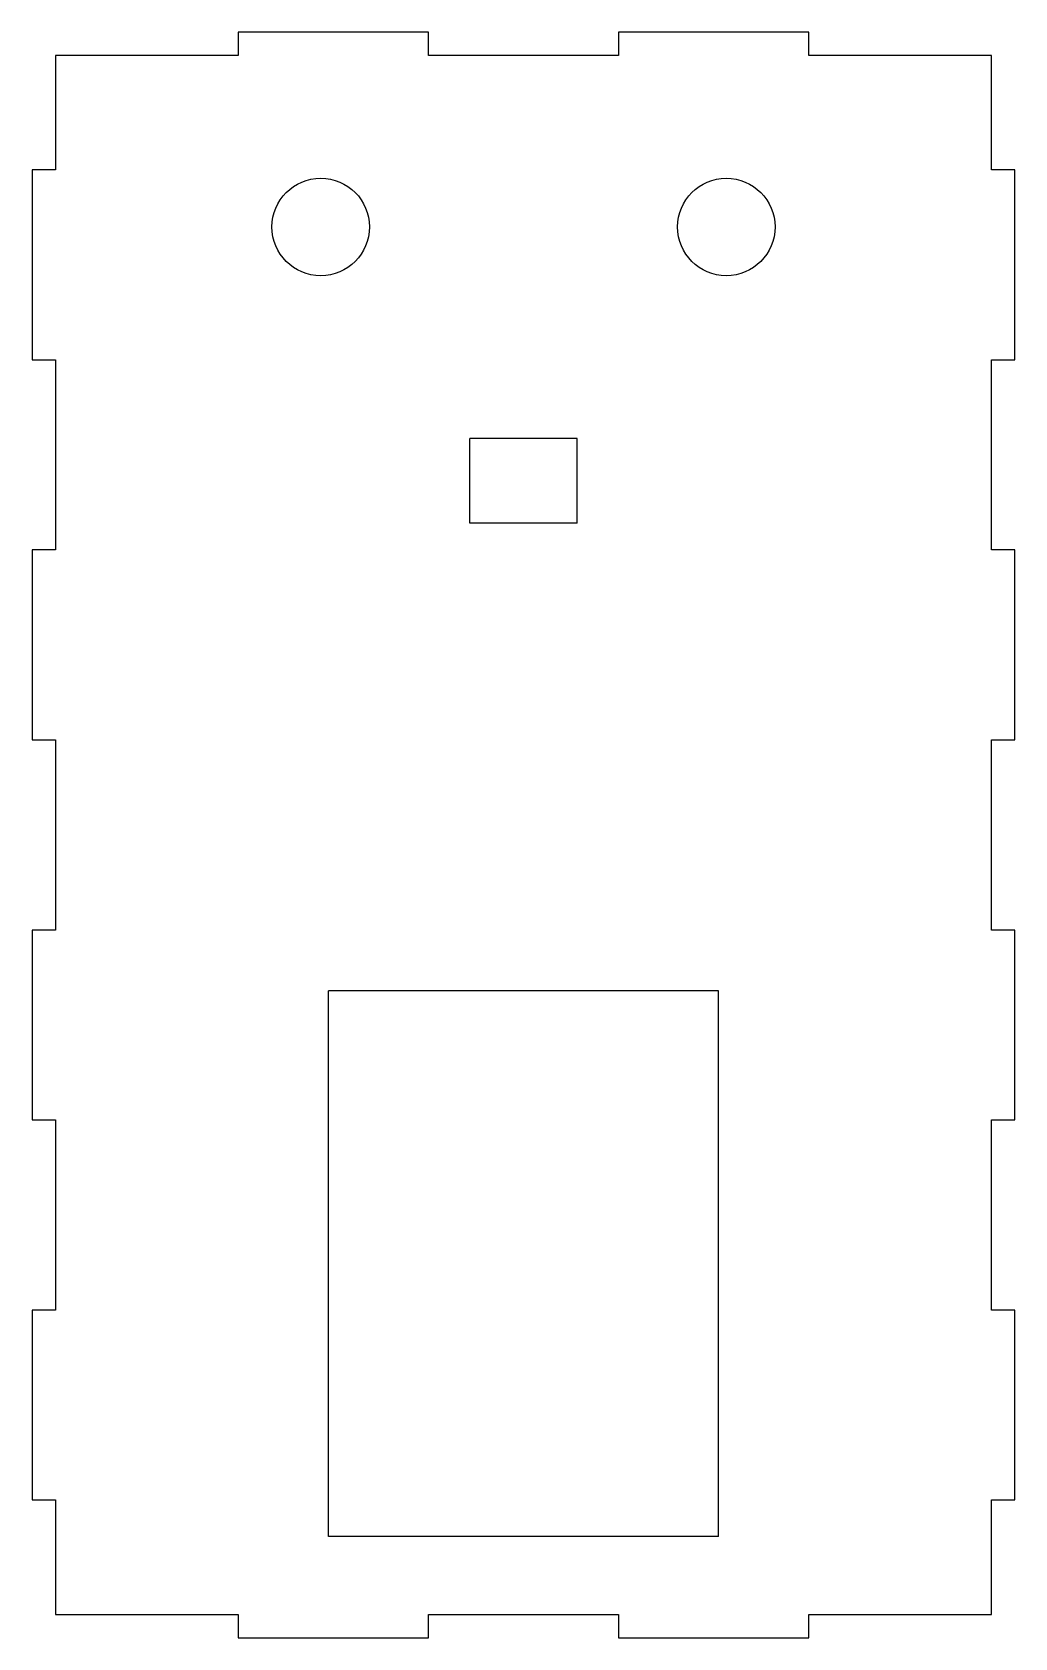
# Model space of a CAD drawing. Header units: millimetres. Extents: x -50 to 76, y -92 to 114.
import ezdxf

# ---------------------------------------------------------------- set-up
doc = ezdxf.new("R2010")
doc.units = ezdxf.units.MM

msp = doc.modelspace()

# ---------------------------------------------------------------- linework, layer by layer
at = {"color": 7, "linetype": 'Continuous'}
for p, q in [((0.86, 113.61), (-23.52, 113.61)), ((-23.52, 113.61), (-23.52, 110.61)), ((0.86, 110.61), (0.86, 113.61)), ((49.61, 113.61), (25.23, 113.61)), ((25.23, 113.61), (25.23, 110.61)), ((49.61, 110.61), (49.61, 113.61)), ((-46.95, 110.61), (-46.95, 95.92)), ((-23.52, 110.61), (-46.95, 110.61)), ((25.23, 110.61), (0.86, 110.61)), ((73.05, 110.61), (49.61, 110.61)), ((73.05, 95.92), (73.05, 110.61)), ((-46.95, 95.92), (-49.95, 95.92)), ((-49.95, 95.92), (-49.95, 71.55)), ((76.05, 95.92), (73.05, 95.92)), ((76.05, 71.55), (76.05, 95.92)), ((-49.95, 71.55), (-46.95, 71.55)), ((-46.95, 71.55), (-46.95, 47.17)), ((73.05, 47.17), (73.05, 71.55)), ((73.05, 71.55), (76.05, 71.55)), ((19.92, 61.46), (6.17, 61.46)), ((6.17, 50.61), (6.17, 61.46)), ((19.92, 50.61), (19.92, 61.46)), ((19.92, 50.61), (6.17, 50.61)), ((-46.95, 47.17), (-49.95, 47.17)), ((-49.95, 47.17), (-49.95, 22.8)), ((76.05, 47.17), (73.05, 47.17)), ((76.05, 22.8), (76.05, 47.17)), ((-49.95, 22.8), (-46.95, 22.8)), ((-46.95, 22.8), (-46.95, -1.58)), ((73.05, -1.58), (73.05, 22.8)), ((73.05, 22.8), (76.05, 22.8)), ((-46.95, -1.58), (-49.95, -1.58)), ((-49.95, -1.58), (-49.95, -25.95)), ((76.05, -1.58), (73.05, -1.58)), ((76.05, -25.95), (76.05, -1.58)), ((38.05, -9.39), (-11.95, -9.39)), ((-11.95, -79.39), (-11.95, -9.39)), ((38.05, -79.39), (38.05, -9.39)), ((-49.95, -25.95), (-46.95, -25.95)), ((-46.95, -25.95), (-46.95, -50.33)), ((73.05, -50.33), (73.05, -25.95)), ((73.05, -25.95), (76.05, -25.95)), ((-46.95, -50.33), (-49.95, -50.33)), ((-49.95, -50.33), (-49.95, -74.7)), ((76.05, -50.33), (73.05, -50.33)), ((76.05, -74.7), (76.05, -50.33)), ((-49.95, -74.7), (-46.95, -74.7)), ((-46.95, -74.7), (-46.95, -89.39)), ((73.05, -89.39), (73.05, -74.7)), ((73.05, -74.7), (76.05, -74.7)), ((38.05, -79.39), (-11.95, -79.39)), ((-46.95, -89.39), (-23.52, -89.39)), ((-23.52, -89.39), (-23.52, -92.39)), ((0.86, -92.39), (0.86, -89.39)), ((0.86, -89.39), (25.23, -89.39)), ((25.23, -89.39), (25.23, -92.39)), ((49.61, -92.39), (49.61, -89.39)), ((49.61, -89.39), (73.05, -89.39)), ((-23.52, -92.39), (0.86, -92.39)), ((25.23, -92.39), (49.61, -92.39))]:
    msp.add_line(p, q, dxfattribs=at)
for centre in [(-12.95, 88.61), (39.05, 88.61)]:
    msp.add_circle(centre, 6.25, dxfattribs=at)

doc.saveas('drawing.dxf')
